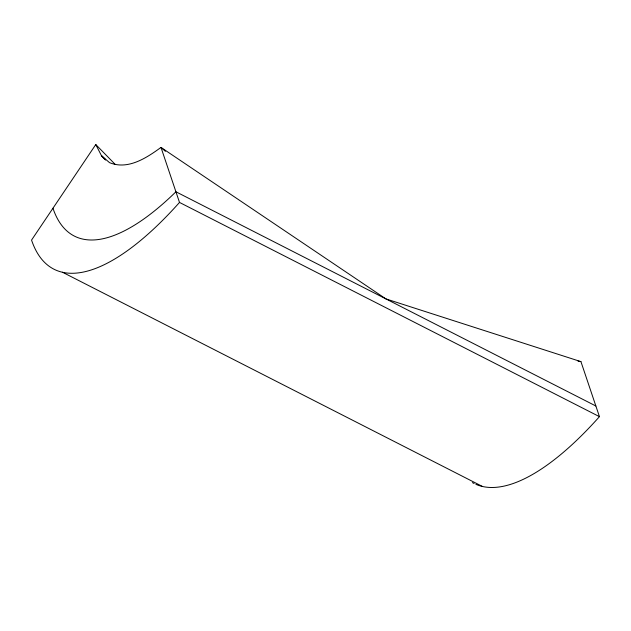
<?xml version="1.0" encoding="UTF-8"?>
<svg xmlns="http://www.w3.org/2000/svg" width="631" height="631" viewBox="0 0 631 631"><rect width="100%" height="100%" fill="white"/><g stroke="black" fill="none" stroke-linecap="round" stroke-linejoin="round"><path stroke-width="0.95" d="M115.039 164.234L95.778 144.546L31.55 240.08A289.724 101.796 -63 0 0 179.504 202.425L599.45 416.649A289.724 101.796 -63 0 1 475.892 484.332M578.028 361.129L580.938 361.634L599.45 416.649M580.938 361.634L385.896 298.889L160.992 147.409C146.542 157.908 127.975 170.252 109.542 162.656L101.449 155.668L95.778 144.546M595.869 406.001L175.923 191.777A277.254 97.419 -63 0 1 52.957 208.238M62.485 272.229L482.431 486.454M165.401 151.345L160.992 147.409L179.504 202.425M105.645 159.817L101.449 155.668L105.543 159.919M474.126 483.512A289.724 101.796 -63 0 1 472.398 482.589"/></g></svg>
